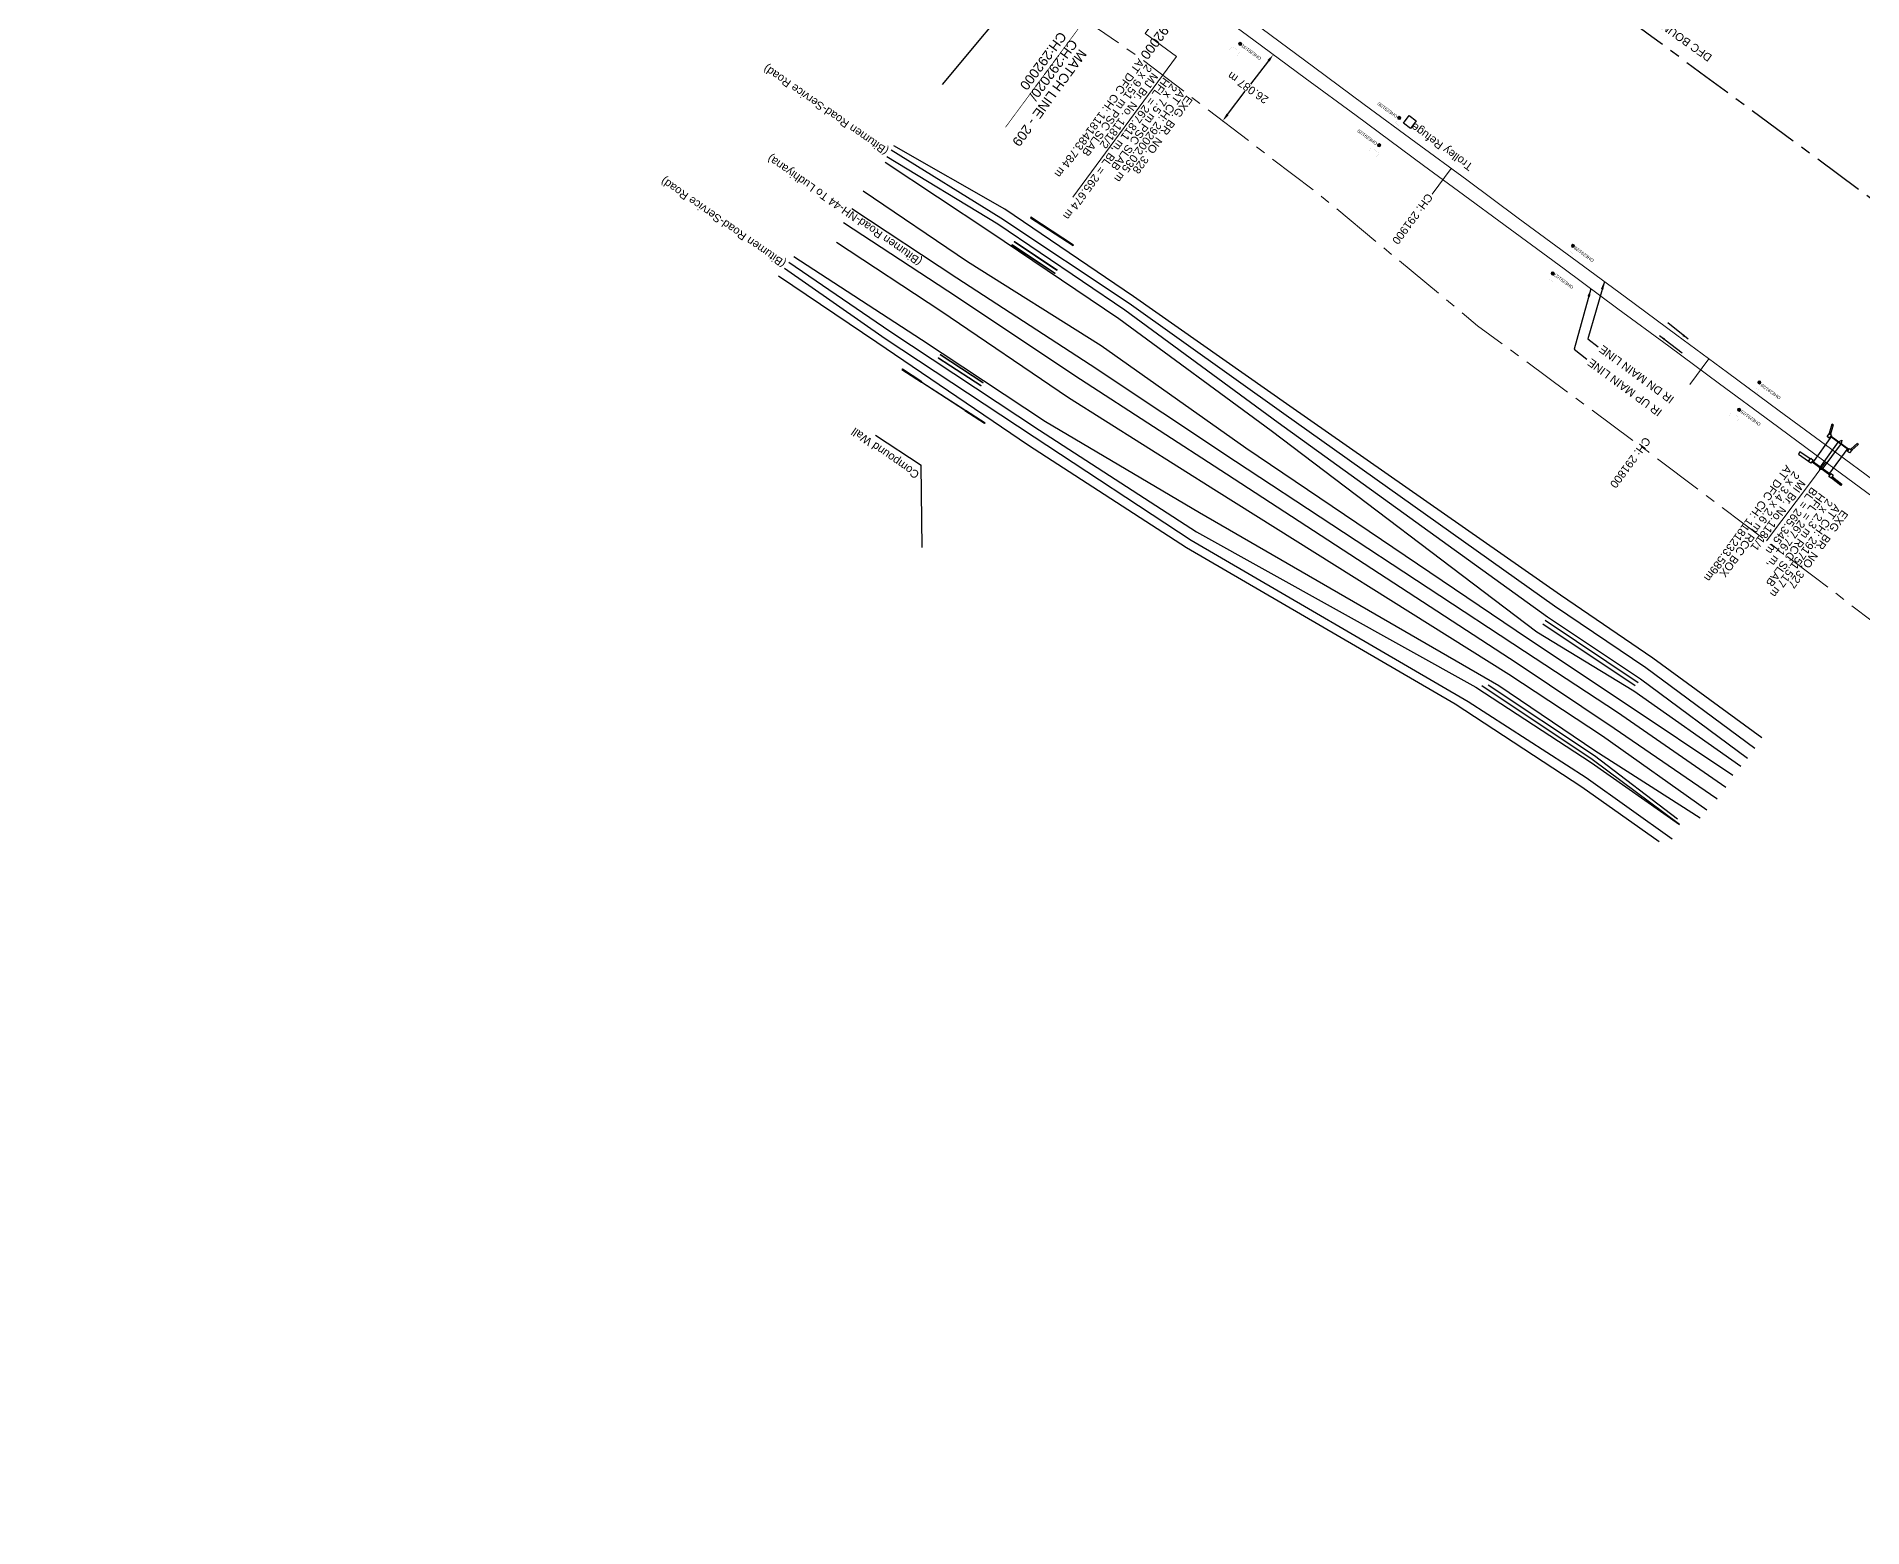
# Model space of a CAD drawing. Header units: metres. Extents: x 646303 to 662875, y 3366650 to 3378730.
# Drawn here: x 650875 to 651446, y 3374553 to 3375019 of the extents above; entities that cross this region are included whole.
import ezdxf
from ezdxf.enums import TextEntityAlignment as Align

# ---------------------------------------------------------------- set-up
doc = ezdxf.new("R2010")
doc.units = ezdxf.units.M
doc.header["$MEASUREMENT"] = 0
doc.header["$PDMODE"] = 3
doc.header["$PDSIZE"] = 0.5
doc.linetypes.add('CENTER', pattern=[50.8, 31.75, -6.35, 6.35, -6.35])
doc.linetypes.add('PHANTOM2', pattern=[1.25, 0.625, -0.125, 0.125, -0.125, 0.125, -0.125])
for name, color, linetype, lineweight in [('BRIDGE DETAILS PLAN', 7, 'Continuous', 0), ('Existing Chainage', 7, 'Continuous', 0), ('Existing IR Track', 143, 'Continuous', 0), ('Existing Railway Boundary', 7, 'CENTER', 0), ('flow direction', 7, 'Continuous', 0), ('OHE MAST', 8, 'Continuous', 0), ('OHE MAST TEXT', 8, 'Continuous', 0)]:
    doc.layers.add(name, color=color, linetype=linetype, lineweight=lineweight)
for name, color, linetype in [('BRIDGE_PARAPET', 7, 'Continuous'), ('COMPOUND_WALL', 251, 'Continuous'), ('DFCC Boundary', 6, 'CENTER'), ('DRAIN_TOP', 5, 'Continuous'), ('MATCH LINE', 7, 'Continuous'), ('PIER_OR_ABUTMENT', 7, 'Continuous'), ('RETAINING_WALL', 7, 'Continuous'), ('SFL_SOFFIT_LVL', 251, 'Continuous'), ('SUB_ROAD_CENTRE', 34, 'Continuous'), ('SUB_ROAD_EDGE', 34, 'Continuous'), ('TOPO_TEXT', 251, 'Continuous'), ('TROLLEY_STAND', 7, 'Continuous'), ('WING_WALL', 7, 'Continuous')]:
    doc.layers.add(name, color=color, linetype=linetype)
doc.styles.get("Standard").update_dxf_attribs({"font": 'arial.ttf'})
doc.styles.add('Style-Arial', font='arial.ttf')
doc.dimstyles.new('DIM', dxfattribs={"dimtxt": 2.5, "dimasz": 2.5, "dimexe": 0.18, "dimexo": 0.0625, "dimgap": 0.09, "dimtad": 0, "dimtih": 1, "dimtoh": 1, "dimdec": 3, "dimzin": 0, "dimdsep": 46, "dimtxsty": 'Standard', "dimcen": 0.09, "dimadec": 0, "dimazin": 0, "dimtfac": 1, "dimtdec": 3, "dimtofl": 0, "dimtmove": 0, "dimatfit": 3, "dimfxl": 1, "dimtolj": 1, "dimtzin": 0, "dimarcsym": 0})
doc.dimstyles.new('ISO-25', dxfattribs={"dimtxt": 2.5, "dimasz": 2.5, "dimexe": 1.25, "dimexo": 0.625, "dimtad": 1, "dimtxsty": 'Standard', "dimcen": 2.5, "dimadec": 0, "dimazin": 0, "dimtfac": 1, "dimtmove": 0, "dimatfit": 3, "dimfxl": 1, "dimarcsym": 0})

# ---------------------------------------------------------------- blocks, each defined once
blk = doc.blocks.new('OHE MAST')
h = blk.add_hatch(color=256)
edge = h.paths.add_edge_path()
edge.add_arc((0, 0), 0.514, 0, 360)
at = {"const_width": 0.01, "flags": 128}
for points in [[(1.5, 3.5), (1.5, 2), (-1.5, 2), (-1.5, 3.5)], [(0, 2), (0, 0)]]:
    blk.add_lwpolyline(points, dxfattribs=at)
blk.add_circle((0, 0), 0.514)
blk = doc.blocks.new('*D7318')
at = {"layer": 'Defpoints', "color": 0, "linetype": 'ByBlock', "ltscale": 0.5, "transparency": 16777216}
for p in [(651261.49, 3375013.46), (651245.66, 3374992.72), (651245.66, 3374992.72)]:
    blk.add_point(p, dxfattribs=at)
at = {"layer": 'Existing Railway Boundary', "color": 0, "linetype": 'ByBlock', "lineweight": -2, "ltscale": 0.5, "transparency": 16777216}
for p, q in [((651261.54, 3375013.42), (651261.63, 3375013.35)), ((651259.97, 3375011.47), (651254.4, 3375004.18)), ((651247.18, 3374994.71), (651252.74, 3375002)), ((651245.71, 3374992.69), (651245.8, 3374992.61))]:
    blk.add_line(p, q, dxfattribs=at)
at = {"layer": 'Existing Railway Boundary', "color": 0, "linetype": 'ByBlock', "ltscale": 0.5, "transparency": 16777216}
for points in [[(651259.64, 3375011.73), (651260.3, 3375011.22), (651261.49, 3375013.46)], [(651246.85, 3374994.96), (651247.51, 3374994.46), (651245.66, 3374992.72)]]:
    blk.add_solid(points, dxfattribs=at)
at = {"layer": 'Existing Railway Boundary', "color": 0, "linetype": 'ByBlock', "ltscale": 0.5, "transparency": 16777216, "insert": (651253.57, 3375003.09), "char_height": 2.5, "attachment_point": 5, "rotation": 145}
blk.add_mtext('\\A1;26.087 m', dxfattribs=at)

msp = doc.modelspace()

# ---------------------------------------------------------------- linework, layer by layer
at = {"layer": 'BRIDGE DETAILS PLAN', "color": 7, "linetype": 'Continuous', "lineweight": 0, "flags": 128}
for points in [[(651232.4585, 3375034.8906), (651221.4906, 3375020.0249), (651231.2631, 3375012.8148), (651198.8832, 3374968.9277)], [(651433.9923, 3374886.1038), (651429.5577, 3374880.0922), (651415.5395, 3374861.4839)]]:
    msp.add_lwpolyline(points, dxfattribs=at)
at = {"layer": 'BRIDGE_PARAPET', "linetype": 'Continuous'}
for points in [[(651185.67, 3374962.472, 269.483), (651199.002, 3374953.761, 269.454), (651199.08, 3374953.905, 269.452), (651185.748, 3374962.616, 269.452)], [(651179.782, 3374953.923, 269.772), (651179.864, 3374954.062, 269.771), (651193.301, 3374945.133, 269.81), (651193.219, 3374944.994, 269.81)], [(651180.504, 3374954.902, 269.71), (651180.596, 3374955.042, 269.709), (651193.977, 3374946.139, 269.716), (651193.885, 3374945.999, 269.716)], [(651170.206, 3374909.999, 269.93), (651170.117, 3374909.881, 269.943), (651156.785, 3374918.542, 269.906), (651156.8743, 3374918.6605, 269.906)], [(651157.399, 3374919.633, 270.02), (651157.466, 3374919.767, 270.02), (651170.833, 3374910.957, 269.975), (651170.766, 3374910.823, 269.975)], [(651151.648, 3374911.011, 269.668), (651151.718, 3374911.124, 269.668), (651165.09, 3374902.454, 269.668), (651165.02, 3374902.341, 269.668)], [(651441.127, 3374889.937, 268.269), (651435.59, 3374894.033, 268.237), (651435.717, 3374894.235, 268.237), (651441.2541, 3374890.139, 268.237)], [(651429.887, 3374886.328, 268.278), (651429.765, 3374886.162, 268.279), (651435.303, 3374882.114, 268.258), (651435.425, 3374882.28, 268.258)]]:
    msp.add_polyline3d(points, close=True, dxfattribs=at)
at = {"layer": 'COMPOUND_WALL', "linetype": 'Continuous'}
for points in [[(651184.812, 3375036.293, 266.72), (651158.019, 3375004.092, 266.368)], [(651137.246, 3374894.465, 265.3), (651151.454, 3374885.095, 264.594)], [(651151.801, 3374859.421, 264.76), (651151.454, 3374885.095, 264.594)]]:
    msp.add_polyline3d(points, dxfattribs=at)
at = {"layer": 'DFCC Boundary', "ltscale": 0.5, "flags": 128}
msp.add_lwpolyline([(655695.597, 3371812.1897), (655640.8822, 3371912.823), (655580.0449, 3371996.7158), (655509.7792, 3372062.0857), (655426.9534, 3372113.9756), (655342.6069, 3372167.9462), (655257.8854, 3372221.2222), (655173.2688, 3372275.363), (655087.3459, 3372327.2788), (655002.8598, 3372380.6107), (654914.5097, 3372429.9473), (654741.1355, 3372529.4419), (654650.033, 3372576.4159), (654568.6995, 3372626.155), (654571.9877, 3372630.6369), (654391.4686, 3372756.327), (654377.1337, 3372736.8494), (654004.4289, 3373016.6995), (654007.7887, 3373020.6424), (653690.5739, 3373253.6486), (653690.5425, 3373253.6059), (653433.8132, 3373453.1485), (653440.7668, 3373462.5592), (653208.8394, 3373636.5534), (653216.1698, 3373646.5105), (653142.1983, 3373700.8896), (653053.6963, 3373771.1122), (652994.4341, 3373810.5255), (652929.3691, 3373859.5713), (652860.9168, 3373902.1103), (652749.6028, 3373984.4705), (652631.2396, 3374070.7175), (652636.2281, 3374078.1704), (652537.912, 3374145.7283), (652392.904, 3374241.2711), (652388.7719, 3374235.6812), (652308.569, 3374304.8076), (652315.9256, 3374314.7669), (652103.9815, 3374448.7876), (652083.1937, 3374464.1943), (652072.7494, 3374471.9329), (652052.3219, 3374487.0684), (652038.1897, 3374497.5387), (652024.0173, 3374508.0388), (652009.8347, 3374518.5254), (651995.6683, 3374529), (651981.7515, 3374539.2836), (651967.8828, 3374549.5317), (651954.6903, 3374559.2866), (651941.4997, 3374569.04), (651923.9377, 3374582.0168), (651906.3215, 3374595.0337), (651892.0868, 3374605.5547), (651877.7985, 3374616.1153), (651861.6288, 3374628.0564), (651845.5071, 3374639.9619), (651829.5757, 3374651.7544), (651824.7911, 3374655.296), (651813.6747, 3374663.5244), (651797.4592, 3374675.4968), (651792.6217, 3374679.0685), (651809.3453, 3374701.6999), (651798.0335, 3374710.0518), (651782.3495, 3374721.6444), (651766.6655, 3374733.2369), (651750.5163, 3374745.1875), (651734.3118, 3374757.179), (651717.3274, 3374769.6994), (651700.4625, 3374782.1317), (651684.6001, 3374793.8578), (651668.5938, 3374805.6902), (651652.6806, 3374817.4203), (651636.8173, 3374829.1137), (651620.9269, 3374840.8662), (651604.9647, 3374852.6718), (651588.7459, 3374864.6312), (651572.5882, 3374876.5455), (651556.6943, 3374888.2868), (651540.8409, 3374899.9983), (651524.5553, 3374912.0488), (651508.2568, 3374924.109), (651492.7938, 3374935.5157), (651477.3997, 3374946.8715), (651461.3291, 3374958.7436), (651445.2311, 3374970.6359), (651429.3555, 3374982.3615), (651413.4375, 3374994.1184), (651396.6322, 3375006.522), (651379.7761, 3375018.963), (651363.6644, 3375030.8565), (651352.7728, 3375038.8965), (651331.6522, 3375054.4784), (651315.7738, 3375066.1947), (651299.7306, 3375078.0412), (651283.6239, 3375089.9346), (651273.9044, 3375097.1057), (651264.2377, 3375104.2378), (651243.4187, 3375119.6324), (651222.5077, 3375135.095), (651201.5462, 3375150.5784), (651180.4926, 3375166.1298), (651161.7365, 3375179.9701), (651143.0969, 3375193.7244), (651126.6442, 3375205.9373), (651110.0563, 3375218.2505), (651088.7204, 3375233.9244), (651067.5473, 3375249.4788), (651049.4448, 3375262.8672), (651031.0656, 3375276.4601), (651013.3004, 3375289.5618), (650995.6557, 3375302.5748), (650975.556, 3375317.4171), (650955.4878, 3375332.2363), (650948.8014, 3375337.1771), (650951.4372, 3375340.7501), (650937.0874, 3375351.3535), (650916.0918, 3375366.8677), (650897.9224, 3375380.2929), (650879.805, 3375393.6796), (650866.8386, 3375403.2309), (650853.9116, 3375412.7532), (650835.5886, 3375426.289), (650817.2946, 3375439.8035), (650797.968, 3375454.1206), (650778.7222, 3375468.3781), (650760.7655, 3375481.6337), (650742.8011, 3375494.8949), (650723.0807, 3375509.4255), (650703.3693, 3375523.9495), (650688.6613, 3375534.8372), (650673.8463, 3375545.804), (650653.7938, 3375560.6295), (650633.6894, 3375575.4932), (650612.6421, 3375591.0542), (650592.0153, 3375606.3042), (650570.0328, 3375622.5591), (650548.5001, 3375638.4814), (650530.5234, 3375651.793), (650512.3606, 3375665.2423), (650494.7465, 3375678.2665), (650476.9008, 3375691.462), (650459.2976, 3375704.4721), (650441.3132, 3375717.7633), (650427.1261, 3375728.1319), (650413.8099, 3375737.864), (650402.677, 3375746.2697), (650389.8486, 3375755.6668), (650377.7322, 3375764.5425), (650360.7275, 3375777.1141), (650343.7744, 3375789.6482), (650325.0342, 3375803.5254), (650306.3109, 3375817.39), (650287.6225, 3375831.2124), (650268.717, 3375845.1957), (650250.337, 3375858.8009), (650231.8256, 3375872.5033), (650215.4559, 3375884.6355), (650199.261, 3375896.6381), (650189.9351, 3375903.5429), (650184.6476, 3375907.4517), (650170.3331, 3375918.0338), (650153.2211, 3375930.7288), (650135.9365, 3375943.5518), (650119.2313, 3375955.9159), (650102.3769, 3375968.3905), (650085.2738, 3375981.0461), (650068.2078, 3375993.6742), (650052.7787, 3376005.1011), (650037.4384, 3376016.4621), (650022.1728, 3376027.766), (650006.9632, 3376039.0283), (649974.7512, 3376062.8762), (649961.4537, 3376072.7117), (649948.2091, 3376082.508), (649944.476, 3376085.2722), (649918.728, 3376050.5341), (649909.4316, 3376057.4177), (649896.4092, 3376067.0604), (649893.7832, 3376069.0128), (649891.1645, 3376070.9437), (649888.4639, 3376072.9569), (649875.744, 3376082.3694), (649867.5551, 3376088.4016), (649853.4118, 3376098.8745), (649839.2513, 3376109.3603), (649829.0749, 3376116.9005), (649827.2194, 3376118.2675), (649818.0867, 3376125.0366), (649808.8566, 3376131.8779), (649793.2502, 3376143.4201), (649777.6288, 3376154.9733), (649763.6321, 3376165.3144), (649749.5741, 3376175.7007), (649733.9228, 3376187.2754), (649718.3343, 3376198.8036), (649705.3241, 3376208.4391), (649692.3703, 3376218.0327), (649678.0208, 3376228.6769), (649663.5747, 3376239.3366), (649646.4625, 3376252.0623), (649634.6272, 3376260.744), (649624.9192, 3376267.9946), (649615.0208, 3376275.3876), (649599.9831, 3376286.4834), (649588.9857, 3376294.598), (649590.032, 3376296.0132), (649586.1685, 3376298.8639), (649569.3593, 3376311.3207), (649552.641, 3376323.7102), (649537.2353, 3376335.0739), (649521.9792, 3376346.327), (649506.2408, 3376358.0035), (649490.3575, 3376369.7875), (649475.7578, 3376380.5673), (649461.1933, 3376391.3211), (649445.4753, 3376402.9572), (649429.8494, 3376414.5253), (649414.4906, 3376425.9209), (649378.3483, 3376452.6365), (649368.4603, 3376459.9984), (649352.6509, 3376471.6682), (649336.6992, 3376483.4434), (649322.3941, 3376494.1037), (649307.6557, 3376505.0862), (649290.8736, 3376517.4208), (649273.972, 3376529.8435), (649258.1992, 3376541.4854), (649242.2966, 3376553.2232), (649226.5432, 3376564.8634), (649210.8826, 3376576.435), (649195.2207, 3376588.0769), (649179.5326, 3376599.7383), (649164.9134, 3376610.5118), (649150.5177, 3376621.1205), (649135.415, 3376632.3287), (649120.2337, 3376643.5954), (649107.8929, 3376652.6743), (649095.5927, 3376661.7234), (649079.5687, 3376673.5769), (649063.4846, 3376685.4748), (649046.5651, 3376697.9756), (649029.6506, 3376710.4727), (649013.3465, 3376722.5351), (648996.9805, 3376734.6431), (648980.3936, 3376746.8979), (648963.6626, 3376759.259), (648946.7453, 3376771.7643), (648929.6945, 3376784.3682), (648913.5118, 3376796.3614), (648897.2206, 3376808.435), (648876.2496, 3376823.9678), (648855.1325, 3376839.6089), (648839.3985, 3376851.2044), (648823.6596, 3376862.8037), (648806.187, 3376875.7235), (648788.7814, 3376888.5937), (648772.4766, 3376900.6763), (648756.1277, 3376912.7915), (648748.6058, 3376918.3049), (648733.321, 3376929.6306), (648718.1841, 3376940.8501), (648694.1574, 3376958.9078), (648686.9154, 3376964.1595), (648685.9321, 3376964.8321), (648667.95, 3376978.2197), (648649.3198, 3376992.1471), (648633.5557, 3377003.8368), (648617.684, 3377015.6038), (648613.3865, 3377018.7718), (648613.1308, 3377018.4261), (648605.39, 3377024.1325), (648593.439, 3377032.9404), (648576.5994, 3377045.3816), (648559.8787, 3377057.7351), (648542.9247, 3377070.3132), (648525.9483, 3377082.908), (648511.3109, 3377093.7409), (648496.5572, 3377104.6599), (648477.562, 3377118.7172), (648458.5464, 3377132.7896), (648451.3349, 3377138.2101), (648435.5918, 3377149.862), (648422.1096, 3377159.9046), (648408.3664, 3377170.0637), (648394.6863, 3377180.1761), (648381.6588, 3377189.818), (648368.6059, 3377199.4787), (648354.1188, 3377210.196), (648339.6473, 3377220.9017), (648325.8166, 3377231.1386), (648311.9735, 3377241.3853), (648297.2469, 3377252.2824), (648283.6168, 3377262.3688), (648282.6002, 3377260.9951), (648281.5015, 3377261.8082), (648268.446, 3377271.4578), (648255.3849, 3377281.1115), (648243.3023, 3377290.0413), (648231.5826, 3377298.7116), (648230.1246, 3377299.843), (648216.137, 3377310.1827), (648202.3989, 3377320.3379), (648187.9045, 3377331.0225), (648173.4524, 3377341.7035), (648159.964, 3377351.7009), (648146.3755, 3377361.7726), (648132.3698, 3377372.1252), (648118.3132, 3377382.5155), (648104.5683, 3377392.6752), (648090.8453, 3377402.8186), (648079.0331, 3377411.5788), (648067.1746, 3377420.3734), (648052.1864, 3377431.461), (648037.1291, 3377442.5999), (648023.4384, 3377452.7367), (648009.6421, 3377462.9518), (647998.5681, 3377471.1475), (647977.6651, 3377486.6371), (647970.8013, 3377491.7424), (647954.3046, 3377504.0127), (647940.5645, 3377514.1537), (647927.1436, 3377524.0583), (647912.5029, 3377534.9198), (647897.7662, 3377545.8524), (647883.3488, 3377556.5286), (647868.9785, 3377567.1699), (647855.3948, 3377577.2425), (647841.7032, 3377587.3948), (647828.8284, 3377596.8277), (647815.9828, 3377606.2395), (647798.869, 3377618.9232), (647787.996, 3377626.9816), (647769.1212, 3377640.9619), (647756.6675, 3377650.183), (647742.624, 3377660.5991), (647728.5049, 3377671.0713), (647713.635, 3377682.0926), (647698.699, 3377693.1628), (647681.9918, 3377705.517), (647665.4025, 3377717.7839), (647652.0515, 3377727.6811), (647638.8028, 3377737.5025), (647625.2604, 3377747.546), (647611.724, 3377757.585), (647601.846, 3377764.9047), (647586.5632, 3377776.2354), (647574.9107, 3377784.8659), (647552.1318, 3377801.7377), (647544.5766, 3377807.3492), (647531.2096, 3377817.2774), (647518.7824, 3377826.4783), (647506.3678, 3377835.6698), (647493.0662, 3377845.5438), (647479.7149, 3377855.4547), (647466.3541, 3377865.3556), (647452.9886, 3377875.26), (647440.1702, 3377884.755), (647427.3392, 3377894.2595), (647421.9004, 3377898.2902), (647422.4016, 3377898.9655), (647413.1507, 3377905.8213), (647398.5546, 3377916.6386), (647385.2867, 3377926.4568), (647372.1159, 3377936.2032), (647357.4127, 3377947.1112), (647351.2811, 3377951.6601), (647330.0092, 3377967.4105), (647317.4471, 3377976.6964), (647304.414, 3377986.3606), (647291.335, 3377996.0589), (647278.7541, 3378005.3917), (647266.0777, 3378014.7954), (647252.9457, 3378024.4462), (647239.9839, 3378033.9719), (647225.7512, 3378044.5255), (647211.5179, 3378055.0796), (647196.511, 3378066.208), (647181.4966, 3378077.3419), (647167.7872, 3378087.5064), (647154.0498, 3378097.6917), (647140.7668, 3378107.5414), (647127.4862, 3378117.3893), (647113.2521, 3378127.9375), (647099.0375, 3378138.4713), (647085.0268, 3378148.8592), (647070.9977, 3378159.2608), (647056.5444, 3378169.9697), (647042.0873, 3378180.6814), (647027.5624, 3378191.4464), (647013.0728, 3378202.1851), (646999.864, 3378211.9684), (646986.6741, 3378221.7376), (646973.6148, 3378231.4185), (646960.4875, 3378241.1499), (646945.7953, 3378252.0414), (646931.0256, 3378262.9902), (646930.6274, 3378263.2852), (646951.9475, 3378292.0562)], dxfattribs=at)
at = {"layer": 'DRAIN_TOP', "linetype": 'Continuous'}
for points in [[(651346.368, 3374836.703, 268.611), (651375.497, 3374817.248, 268.577)], [(651374.559, 3374816.189, 268.606), (651345.667, 3374835.431, 268.597)], [(651388.37, 3374772.808, 267.903), (651361.107, 3374793.201, 268.209), (651326.579, 3374816.186, 267.829)], [(651328.637, 3374816.519, 267.861), (651361.853, 3374794.388, 268.207), (651387.793, 3374774.652, 268.243)]]:
    msp.add_polyline3d(points, dxfattribs=at)
at = {"layer": 'Existing Chainage', "color": 0, "linetype": 'Continuous', "lineweight": 13, "flags": 128}
for points in [[(651311.1353, 3374969.7768), (651317.0786, 3374977.819)], [(651391.5785, 3374910.369), (651397.5202, 3374918.4124)]]:
    msp.add_lwpolyline(points, dxfattribs=at)
at = {"layer": 'Existing IR Track', "flags": 128}
for points in [[(651239.2924, 3375029.8486), (651255.3752, 3375017.9728), (651271.4185, 3375006.1262), (651287.3179, 3374994.3945), (651308.4428, 3374978.8093), (651319.318, 3374970.7815), (651335.4297, 3374958.8881), (651352.29, 3374946.4439), (651369.0953, 3374934.0403), (651384.9933, 3374922.2981), (651400.8689, 3374910.5726), (651416.9609, 3374898.6847), (651433.0315, 3374886.8126), (651448.4672, 3374875.4261)], [(651257.9704, 3375021.4785), (651274.0195, 3375009.6243), (651289.9055, 3374997.8922), (651306.0411, 3374985.9758), (651321.8935, 3374974.2607), (651337.997, 3374962.3601), (651354.8593, 3374949.9151), (651371.4191, 3374937.6934), (651387.5623, 3374925.7684), (651403.366, 3374914.0941), (651419.5344, 3374902.1612), (651435.5644, 3374890.3305), (651451.0448, 3374878.9066)]]:
    msp.add_lwpolyline(points, dxfattribs=at)
at = {"layer": 'Existing Railway Boundary', "ltscale": 0.5, "flags": 128}
msp.add_lwpolyline([(646392.1468, 3378591.2261), (646396.278, 3378587.827), (646429.651, 3378563.418), (646508.624, 3378505.748), (646567.005, 3378462.112), (646623.834, 3378415.482), (646669.109, 3378384.322), (646783.715, 3378301.571), (646838.51, 3378262.658), (646952.965, 3378175.311), (647008.322, 3378137.109), (647042.48, 3378108.182), (647061.492, 3378093.308), (647116.071, 3378054.446), (647172.63, 3378010.839), (647203.302, 3377988.485), (647278.805, 3377934.138), (647286.816, 3377929.324), (647322.757, 3377901.879), (647327.453, 3377897.612), (647377.707, 3377860.589), (647378.814, 3377859.734), (647437.901, 3377816.941), (647606.644, 3377691.844), (647666.769, 3377648.092), (647794.937, 3377549.687), (647975.1074, 3377413.5011), (647977.8017, 3377417.0657), (648027.4338, 3377380.0062), (648110.3973, 3377319.5954), (648183.2081, 3377266.1501), (648191.8776, 3377258.0726), (648269.3864, 3377190.3732), (648349.8663, 3377128.7481), (648429.2911, 3377068.0894), (648510.0332, 3377005.89), (648593.7861, 3376946.3385), (648703.2639, 3376868.3893), (648785.9497, 3376807.1919), (648843.0976, 3376764.9217), (648884.3359, 3376734.4192), (648925.4213, 3376703.4942), (649003.8619, 3376641.5777), (649085.6243, 3376580.268), (649160.7342, 3376521.6531), (649159.399, 3376518.699), (649597.03, 3376195.673), (649628.576, 3376173.111), (649858.736, 3376011.074), (649859.639, 3376011.308), (649903.9096, 3375976.0332), (649983.9778, 3375912.8788), (650064.087, 3375849.8458), (650145.5828, 3375789.5147), (650203.6992, 3375747.6273), (650229.1146, 3375729.8999), (650311.1336, 3375670.8996), (650393.4676, 3375613.5658), (650474.1888, 3375553.4634), (650558.5306, 3375491.2802), (650640.5125, 3375430.4873), (650721.5874, 3375369.5602), (650805.2992, 3375310.9776), (650888.8131, 3375251.7425), (650970.5637, 3375191.0218), (650979.148, 3375182.473), (651022.914, 3375150.971), (651049.438, 3375131.658), (651080.6121, 3375108.7365), (651121.6394, 3375080.124), (651162.5065, 3375051.934), (651219.8827, 3375012.3945), (651276.5566, 3374969.1448), (651325.3169, 3374928.7321), (651378.6731, 3374889.2566), (651430.8267, 3374849.9676), (651482.8933, 3374810.1206), (651533.9278, 3374772.1437), (651588.1143, 3374733.5561), (651641.577, 3374695.4503), (651693.877, 3374656.8656), (651742.5416, 3374622.3281)], dxfattribs=at)
at = {"layer": 'MATCH LINE', "linetype": 'PHANTOM2', "ltscale": 15, "const_width": 0.2}
msp.add_lwpolyline([(651238.4244, 3375072.7991), (651177.8292, 3374990.7403)], dxfattribs=at)
at = {"layer": 'PIER_OR_ABUTMENT', "linetype": 'Continuous'}
msp.add_polyline3d([(651432.869, 3374883.796, 267.602), (651432.253, 3374883.738, 267.596), (651432.207, 3374884.289, 267.592), (651438.086, 3374892.47, 267.71), (651439.046, 3374892.992, 267.665), (651438.827, 3374891.932, 267.708)], close=True, dxfattribs=at)
at = {"layer": 'RETAINING_WALL', "linetype": 'Continuous'}
for points in [[(651435.501, 3374894.812, 267.885), (651435.186, 3374895.097, 267.874), (651436.081, 3374898.038, 266.625), (651436.3961, 3374897.7529, 266.625)], [(651425.498, 3374888.603, 268.102), (651428.704, 3374886.42, 268.12), (651429.164, 3374887.086, 268.12), (651425.958, 3374889.269, 268.12)], [(651444.191, 3374891.634, 266.758), (651442.225, 3374889.85, 267.837), (651441.881, 3374890.09, 267.876), (651444.0032, 3374892.0157, 267.876)], [(651438.773, 3374878.808, 268.099), (651435.858, 3374881.103, 268.111), (651436.152, 3374881.452, 268.11), (651439.067, 3374879.157, 268.11)]]:
    msp.add_polyline3d(points, close=True, dxfattribs=at)
at = {"layer": 'SFL_SOFFIT_LVL', "linetype": 'Continuous'}
for points in [[(651429.969, 3374885.825, 267.12), (651435.914, 3374894.184, 267.12)], [(651435.004, 3374882.206, 267.1), (651441.069, 3374890.499, 267.043)]]:
    msp.add_polyline3d(points, dxfattribs=at)
at = {"layer": 'SUB_ROAD_CENTRE', "linetype": 'Continuous'}
for points in [[(651411.861, 3374796.568, 268.381), (651377.863, 3374821.798, 268.393), (651349.309, 3374841.095, 268.303), (651264.82, 3374901.188, 268.474), (651216.466, 3374935.677, 268.743), (651176.351, 3374962.311, 268.641), (651142.158, 3374983.58, 268.669)], [(651133.41, 3374970.884, 269.234), (651165.976, 3374948.831, 269.146), (651207.743, 3374922.514, 269.172), (651252.904, 3374890.598, 269.104), (651341.228, 3374830.864, 269.1), (651370.785, 3374811.136, 269.037), (651405.02, 3374788.265, 268.887)], [(651125.045, 3374954.829, 269.307), (651157.611, 3374933.392, 269.369), (651197.522, 3374906.318, 269.359), (651243.733, 3374877.13, 269.246), (651335.064, 3374819.805, 269.097), (651364.347, 3374800.512, 269.023), (651396.924, 3374777.383, 268.852)], [(651108.737, 3374946.701, 268.901), (651140.26, 3374924.749, 268.912), (651186.804, 3374893.998, 268.97), (651235.797, 3374861.675, 268.421), (651322.309, 3374811.27, 267.755), (651359.227, 3374787.501, 267.918), (651386.026, 3374768.387, 268.065)]]:
    msp.add_polyline3d(points, dxfattribs=at)
at = {"layer": 'SUB_ROAD_EDGE', "linetype": 'Continuous'}
for points in [[(651414.038, 3374799.947, 268.561), (651379.994, 3374824.855, 268.502), (651351.229, 3374844.536, 268.441), (651266.628, 3374903.581, 268.463), (651217.757, 3374937.895, 268.68), (651177.665, 3374965.152, 268.547), (651142.889, 3374984.903, 268.668)], [(651407.514, 3374790.99, 268.784), (651374.141, 3374814.484, 269.006), (651343.795, 3374832.95, 269.011), (651260.862, 3374895.909, 268.714), (651213.221, 3374930.878, 268.863), (651172.951, 3374958.092, 268.835), (651140.222, 3374979.694, 268.763)], [(651140.791, 3374981.614, 268.735), (651175.475, 3374960.589, 268.735), (651215.082, 3374933.647, 268.81), (651263.051, 3374898.512, 268.475), (651347.102, 3374837.729, 268.182), (651376.185, 3374818.328, 268.276), (651409.651, 3374793.539, 268.222)], [(651129.792, 3374965.299, 269.369), (651162.626, 3374943.689, 269.286), (651204.269, 3374916.604, 269.352), (651249.641, 3374886.421, 269.258), (651339.955, 3374826.994, 269.194), (651368.96, 3374807.917, 269.135), (651402.875, 3374784.538, 268.955)], [(651400.009, 3374780.827, 268.92), (651367.967, 3374802.858, 269.08), (651337.644, 3374823.145, 269.337), (651246.815, 3374882.302, 269.371), (651201.28, 3374911.901, 269.485), (651159.8, 3374939.47, 269.46), (651127.234, 3374960.907, 269.398)], [(651111.752, 3374950.332, 268.972), (651151.545, 3374924.419, 269.157), (651190.328, 3374898.759, 269.063), (651238.443, 3374870.33, 268.979), (651331.979, 3374816.258, 269.061), (651361.966, 3374795.971, 268.91), (651394.795, 3374774.96, 268.81)], [(651110.089, 3374948.582, 268.981), (651141.656, 3374927.027, 268.973), (651188.451, 3374896.126, 268.998), (651237.48, 3374864.342, 268.479), (651324.758, 3374815.784, 267.538), (651360.723, 3374792.22, 267.744), (651388.374, 3374772.799, 267.903)], [(651382.054, 3374767.406, 268.109), (651357.901, 3374784.516, 267.991), (651318.255, 3374810.414, 267.812), (651234.409, 3374859.298, 268.413), (651185.028, 3374891.245, 268.902), (651137.629, 3374923.42, 268.862), (651106.909, 3374944.201, 268.818)], [(651400.1573, 3374780.7211, 268.9202), (651400.009, 3374780.827, 268.92)]]:
    msp.add_polyline3d(points, dxfattribs=at)
at = {"layer": 'TROLLEY_STAND', "linetype": 'Continuous'}
msp.add_polyline3d([(651302.174, 3374992.015, 268.501), (651303.954, 3374994.394, 268.542), (651306.084, 3374992.734, 268.54), (651304.3038, 3374990.3548, 268.54)], close=True, dxfattribs=at)
at = {"layer": 'WING_WALL', "linetype": 'Continuous'}
for points in [[(651145.608, 3374915.167, 269.058), (651145.471, 3374915.019, 269.061), (651151.532, 3374911.073, 269.011), (651151.669, 3374911.221, 269.011)], [(651171.424, 3374898.328, 269.032), (651171.245, 3374898.179, 269.072), (651165.102, 3374902.147, 269.031), (651165.2836, 3374902.2982, 269.031)], [(651434.501, 3374894.12, 268.261), (651435.177, 3374895.022, 268.265), (651435.84, 3374894.474, 268.257), (651435.164, 3374893.572, 268.257)], [(651440.825, 3374889.46, 268.292), (651441.465, 3374890.323, 268.273), (651442.159, 3374889.81, 268.266), (651441.5189, 3374888.9469, 268.266)], [(651428.653, 3374886.302, 268.411), (651429.375, 3374887.29, 268.412), (651430.126, 3374886.732, 268.419), (651429.404, 3374885.744, 268.419)], [(651435.749, 3374881.077, 268.407), (651435.027, 3374881.607, 268.404), (651435.696, 3374882.56, 268.396), (651436.418, 3374882.03, 268.396)]]:
    msp.add_polyline3d(points, close=True, dxfattribs=at)

# ---------------------------------------------------------------- block references
at = {"layer": 'OHE MAST', "color": 2, "rotation": 143.3908318566117}
for p in [(651251.14, 3375016.777), (651300.837, 3374993.671), (651294.535, 3374985.114), (651294.54, 3374985.118), (651355.095, 3374953.64), (651348.776, 3374945.073), (651413.309, 3374911.001), (651406.99, 3374902.434)]:
    msp.add_blockref('OHE MAST', p, dxfattribs=at)

# ---------------------------------------------------------------- texts
at = {"layer": 'BRIDGE DETAILS PLAN', "color": 10}
for s, p in [('AT DFC CH: 1181483.784 m', (651219.3495, 3375012.4402)), ('2 x 9.51 m PSC SLAB', (651221.7626, 3375010.5909)), (' MJ Br. No. 1181/2', (651224.2318, 3375008.7975)), ('AT DFC CH: 1181233.589m', (651421.6475, 3374885.4169)), ('2 x 3.4 x 2.6 m RCC BOX', (651424.0604, 3374883.4549)), (' MI Br. No.1181/1', (651426.4733, 3374881.6305))]:
    msp.add_text(s, height=2.5, rotation=234, dxfattribs=at).set_placement(p)
at = {"layer": 'BRIDGE DETAILS PLAN'}
for s, p in [('HFL = 267.811 m, BL = 265.674 m', (651227.2581, 3375006.5025)), ('2 x 7.5 m PSC SLAB', (651229.6691, 3375004.5988)), ('AT CH: 292002.035 m', (651232.0801, 3375002.7511)), ('EXG. BR. NO. 328', (651234.435, 3375000.9034)), ('BL = 265.345 m', (651429.6621, 3374878.4968)), ('HFL = 267.761 m,', (651432.0262, 3374876.7399)), ('2 x 2.3 m RCC SLAB', (651434.5002, 3374874.8732)), ('AT CH: 291751.517 m', (651436.8643, 3374873.1163)), ('EXG. BR. NO. 327', (651439.2285, 3374871.3594))]:
    msp.add_text(s, height=2.5, rotation=234, dxfattribs=at).set_placement(p)
at = {"layer": 'DFCC Boundary', "linetype": 'Continuous', "ltscale": 5}
msp.add_text('DFC BOUNDARY', height=2.5, rotation=144.561355, dxfattribs=at).set_placement((651398.7573, 3375013.0926))
at = {"layer": 'Existing Chainage', "color": 0, "linetype": 'Continuous', "lineweight": 0, "attachment_point": 6, "line_spacing_factor": 0.6, "style": 'Style-Arial'}
for s, insert, char_height, rotation in [('CH:292000', (651220.9682, 3375012.4956), 3, 233.653935), ('CH:292000', (651183.3133, 3375002.9324), 3, 233.556492), ('CH:292020/', (651186.0527, 3374999.6611), 3, 233.556492), ('CH: 291900', (651299.4341, 3374954.6065), 2.5, 233.535222), ('CH: 291800', (651367.4766, 3374878.443), 2.5, 233.5466)]:
    msp.add_mtext(s, dxfattribs=dict(at, insert=insert, char_height=char_height, rotation=rotation))
at = {"layer": 'Existing IR Track', "color": 7, "lineweight": 0}
for s, rotation, p in [('IR DN MAIN LINE', 143.586435, (651363.6992, 3374921.7939)), ('IR UP MAIN LINE', 143.589871, (651360.0943, 3374917.6439))]:
    msp.add_text(s, height=2.5, rotation=rotation, dxfattribs=at).set_placement(p, align=Align.MIDDLE_RIGHT)
at = {"layer": 'MATCH LINE', "linetype": 'Continuous'}
msp.add_text('MATCH LINE - 209', height=3, rotation=233.993183, dxfattribs=at).set_placement((651200.9671, 3375015.3805))
at = {"layer": 'OHE MAST TEXT'}
for s, p in [('OHE291/31', (651254.5895, 3375014.2236)), ('OHE291/30', (651297.1429, 3374996.129)), ('OHE291/29', (651290.8379, 3374987.6301)), ('OHE291/28', (651358.501, 3374951.0541)), ('OHE291/27', (651352.0965, 3374942.7049)), ('OHE291/26', (651416.8404, 3374908.1389)), ('OHE291/25', (651410.5922, 3374899.8785))]:
    msp.add_text(s, height=1, rotation=144, dxfattribs=at).set_placement(p, align=Align.MIDDLE_CENTER)
at = {"layer": 'TOPO_TEXT'}
for s, rotation, p in [('(Bitumen Road-Service Road)', 145.147402, (651141.4963, 3374983.8494)), ('Trolley Refuge', 144.3341, (651324.0808, 3374978.9812)), ('(Bitumen Road-NH-44 To Ludhiyana)', 145.147402, (651151.965, 3374949.2868)), ('(Bitumen Road-Service Road)', 145.147402, (651109.4524, 3374948.6968)), ('Compound Wall', 144.961201, (651151.1519, 3374882.734))]:
    msp.add_text(s, height=2.5, rotation=rotation, dxfattribs=at).set_placement(p)

# ---------------------------------------------------------------- dimensions: what is measured, and where the dimension line sits
at = {"layer": 'Existing Railway Boundary', "linetype": 'ByBlock', "ltscale": 0.5}
dim = msp.add_aligned_dim(p1=(651261.4857, 3375013.4608), p2=(651245.66, 3374992.7229), distance=0, dimstyle='DIM', override={"dimpost": ' m', "dimtmove": 2}, dxfattribs=at)
dim.commit()
dim.dimension.update_dxf_attribs({"geometry": '*D7318', "text_midpoint": (651253.5729, 3375003.0919), "text_rotation": 145})

# ---------------------------------------------------------------- leaders
at = {"layer": 'Existing IR Track', "color": 7, "lineweight": 0}
for points in [[(651360.6903, 3374940.2338), (651355.4168, 3374921.337), (651359.4359, 3374918.2975)], [(651364.8934, 3374942.5089), (651359.7125, 3374924.6647), (651362.9384, 3374922.1107)]]:
    msp.add_leader(points, dimstyle='ISO-25', override={"dimtxt": 0.5, "dimtad": 0}, dxfattribs=at)
at = {"layer": 'flow direction', "lineweight": 0}
for points in [[(651391.0511, 3374924.5238), (651384.7436, 3374929.584)], [(651382.0993, 3374925.6692), (651389.1594, 3374920.2317)]]:
    msp.add_leader(points, dimstyle='ISO-25', override={"dimtxt": 0.5, "dimasz": 2, "dimtad": 0}, dxfattribs=at)

doc.saveas('drawing.dxf')
